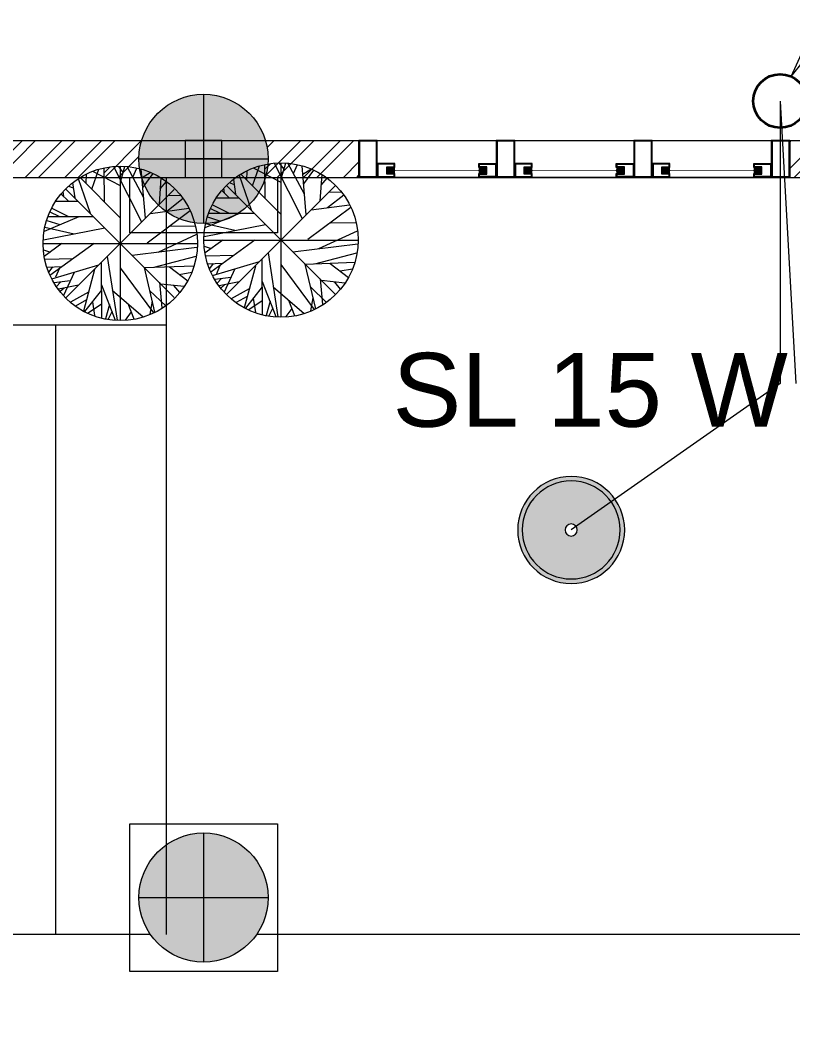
# Model space of a CAD drawing. Header units: millimetres. Extents: x -667 to -468, y -723 to -475.
# Drawn here: x -612.762 to -610.669, y -681.151 to -678.423 of the extents above; entities that cross this region are included whole.
import ezdxf

# ---------------------------------------------------------------- set-up
doc = ezdxf.new("R2010")
doc.units = ezdxf.units.MM
doc.layers.get('0').update_dxf_attribs({"lineweight": 9})
for name, color, linetype, lineweight in [('BLOCK', 231, 'Continuous', 5), ('COLUMN', 11, 'Continuous', 9), ('dinding', 36, 'Continuous', 9), ('NOTASI', 250, 'Continuous', 5), ('pintu', 6, 'Continuous', 5)]:
    doc.layers.add(name, color=color, linetype=linetype, lineweight=lineweight)
doc.layers.add('LANDSCAPE', color=7, linetype='Continuous', lineweight=9, true_color=0x002409)
doc.styles.get("Standard").update_dxf_attribs({"font": 'arial.ttf'})

# ---------------------------------------------------------------- blocks, each defined once
blk = doc.blocks.new('kolommm bulat')
at = {"layer": 'NOTASI'}
h = blk.add_hatch(color=256, dxfattribs=at)
h.paths.add_polyline_path([(-808.9141, -494.9305), (-808.9141, -495.1055), (-808.7391, -495.1055, 0.414214)])
h.paths.add_polyline_path([(-808.9141, -494.9305, 0.414214), (-809.0891, -495.1055), (-808.9141, -495.1055)])
h.paths.add_polyline_path([(-808.9141, -495.1055), (-809.0891, -495.1055, 0.414214), (-808.9141, -495.2805)])
h.paths.add_polyline_path([(-808.7391, -495.1055), (-808.9141, -495.1055), (-808.9141, -495.2805, 0.414214)])
for p, q in [((-808.9141, -494.9305), (-808.9141, -495.2805)), ((-809.0891, -495.1055), (-808.7391, -495.1055))]:
    blk.add_line(p, q)
blk.add_circle((-808.9141, -495.1055), 0.175)
blk = doc.blocks.new('32')
at = {"layer": 'NOTASI'}
h = blk.add_hatch(color=256, dxfattribs=at)
h.paths.add_polyline_path([(2106.8221, 191.4695), (2106.7721, 191.4695), (2106.7721, 191.4195), (2106.8221, 191.4195)])
h.paths.add_polyline_path([(2106.8721, 191.4695), (2106.8221, 191.4695), (2106.8221, 191.4195), (2106.8721, 191.4195)])
h.paths.add_polyline_path([(2106.8721, 191.4195), (2106.8221, 191.4195), (2106.8221, 191.3695), (2106.8721, 191.3695)])
h.paths.add_polyline_path([(2106.8221, 191.4195), (2106.7721, 191.4195), (2106.7721, 191.3695), (2106.8221, 191.3695)])
at = {"layer": 'BLOCK'}
for p, q in [((2106.8221, 191.4695), (2106.8221, 191.3695)), ((2106.7721, 191.4195), (2106.8721, 191.4195))]:
    blk.add_line(p, q, dxfattribs=at)
blk.add_lwpolyline([(2106.8721, 191.4695), (2106.7721, 191.4695), (2106.7721, 191.3695), (2106.8721, 191.3695)], close=True, dxfattribs=at)
blk = doc.blocks.new('Tree - deciduous plan')
for p, q in [((-22.0458, 42.0753), (-16.5881, 57.6486)), ((-21.1656, 55.8436), (-0.0388, 45.0094)), ((-12.5388, 54.9406), (-7.9613, 59.4546)), ((-12.3627, 32.1443), (-12.5388, 58.7776)), ((-5.3205, 59.6806), (16.5105, 16.7963)), ((2.426, 54.9406), (-1.4472, 59.9056)), ((0, 59.9996), (0, -60)), ((0.4894, 48.6208), (3.6584, 59.6806)), ((18.2711, 35.5298), (5.419, 59.6806)), ((9.8203, 51.5549), (12.8133, 58.5516)), ((19.6795, 19.5047), (16.3344, 57.6486)), ((17.0387, 51.1035), (23.2006, 55.1666)), ((-37.0107, 47.0408), (-35.25, 35.5298)), ((-32.6092, 50.4264), (-23.2782, 23.5674)), ((-31.2008, 51.1035), (-0.2149, 20.1818)), ((-26.4472, 46.5894), (-26.2712, 53.8116)), ((17.7429, 43.6552), (25.4894, 54.2636)), ((31.6513, 50.8778), (30.2429, 30.5643)), ((31.1232, 42.5267), (35.8767, 48.1693)), ((-43.8768, 36.4326), (-44.405, 40.2696)), ((42, 42), (-42, -42)), ((42, -42), (-42, 42)), ((-40.1797, 44.558), (-36.4825, 43.2038)), ((-49.8627, 32.8214), (-32.7853, 32.8214)), ((-45.8134, 38.2383), (-40.5318, 33.0471)), ((36.2288, 25.1474), (48.9049, 35.0784)), ((37.1091, 37.1098), (46.6161, 37.5612)), ((-54.7923, 24.4702), (-47.75, 21.0847)), ((-53.2078, 27.4044), (-40.1797, 20.859)), ((54.3626, 25.3731), (20.9119, 0.3198)), ((23.3767, 23.3417), (53.3063, 27.4044)), ((-32.2571, 20.6333), (-59.1937, 9.348)), ((-57.081, 17.9248), (-47.0458, 14.7649)), ((-56.0247, 20.859), (-20.8134, 20.859)), ((-59.7219, 2.8025), (-12.0106, 12.0565)), ((-58.6656, 12.7336), (-35.9543, 7.5424)), ((38.5175, 13.4107), (58.2359, 13.6364)), ((-54.6162, -24.7335), (-20.2853, 0.0941)), ((29.3626, -6.6771), (59.4682, 7.091)), ((-60, 0), (60, 0)), ((-59.7219, -4.8714), (-54.2641, -6.6771)), ((-45.2853, -0.1316), (-59.0177, -10.0627)), ((9.2922, -9.1598), (59.6443, -2.8401)), ((-58.4895, -12.3197), (-36.4825, -11.6426)), ((-14.8275, -15.0282), (-14.6515, -57.6865)), ((-10.074, -10.0627), (-2.5036, -59.7178)), ((26.3697, -18.4138), (58.9401, -9.8369)), ((-57.081, -18.4138), (-45.2853, -17.9624)), ((-52.6797, -18.188), (-55.4966, -22.0251)), ((-53.2078, -27.442), (-16.7641, -16.6081)), ((-47.2219, -19.3166), (-50.2148, -26.3135)), ((-35.9543, -22.4765), (-44.0529, -40.5329)), ((-19.9331, -20.2194), (-28.5599, -52.721)), ((-0.0388, -19.0909), (25.8415, -53.8495)), ((18.6232, -18.6394), (26.7218, -53.3981)), ((18.7992, -18.6394), (57.3556, -17.2853)), ((38.1654, -18.188), (52.426, -29.0219)), ((45.9119, -24.0564), (55.595, -22.2508)), ((-38.9472, -29.0219), (-51.4472, -30.6018)), ((-46.5177, -30.1504), (-49.5106, -33.536)), ((30.419, -30.1504), (32.3556, -50.0125)), ((31.4753, -31.279), (49.6091, -33.3103)), ((-32.4331, -32.4075), (-48.1021, -35.5674)), ((-43.7008, -34.6645), (-46.6937, -37.373)), ((-24.6867, -37.8244), (-38.7712, -45.7241)), ((-14.6515, -36.2445), (-27.6797, -52.9467)), ((-14.6515, -32.1818), (-3.912, -59.4922)), ((-6.2008, -36.2445), (17.919, -57.0094)), ((22.8485, -36.4702), (35.3485, -48.4326)), ((41.5105, -32.6332), (46.088, -38.0501)), ((-26.2712, -43.9185), (-34.7219, -48.6583)), ((-21.5177, -45.4984), (-19.9331, -56.1065)), ((5.9471, -46.6269), (10.5246, -58.5893)), ((24.7852, -44.8213), (23.0246, -54.978)), ((-14.6515, -47.3041), (-25.0388, -54.3009)), ((-8.4895, -47.5298), (-11.4825, -58.5893)), ((-6.3768, -52.721), (-9.3698, -58.815)), ((8.4119, -53.1724), (3.8344, -59.4922))]:
    blk.add_line(p, q)
blk.add_circle((0, 0), 60)
blk = doc.blocks.new('VBV')
h = blk.add_hatch()
h.set_pattern_fill('ANSI31', color=30, scale=0.02, angle=-180, style=0)
h.set_pattern_definition([(45, (-1846.064447, -2578.5427676), (-0.0017677669529, 0.0017677669529), [])])
h.paths.add_polyline_path([(-651.2903, -519.7223), (-651.2883, -519.7223, -0.354282), (-651.2863, -519.7193), (-651.3063, -519.7193), (-651.3063, -519.7273), (-651.2903, -519.7273)])
h.paths.add_polyline_path([(-651.3063, -519.7113), (-651.3063, -519.7193), (-651.2863, -519.7193, -0.354282), (-651.2883, -519.7163), (-651.2903, -519.7163), (-651.2903, -519.7113)])
h = blk.add_hatch()
h.set_pattern_fill('ANSI31', color=30, scale=0.02, angle=-180, style=0)
h.set_pattern_definition([(135, (543.7193513, -2578.5427676), (0.0017677669529, 0.0017677669529), [])])
h.paths.add_polyline_path([(-651.0548, -519.7223), (-651.0568, -519.7223, 0.354282), (-651.0588, -519.7193), (-651.0388, -519.7193), (-651.0388, -519.7273), (-651.0548, -519.7273)])
h.paths.add_polyline_path([(-651.0388, -519.7113), (-651.0388, -519.7193), (-651.0588, -519.7193, 0.354282), (-651.0568, -519.7163), (-651.0548, -519.7163), (-651.0548, -519.7113)])
h = blk.add_hatch()
h.set_pattern_fill('ANSI31', color=30, scale=0.02, angle=-180, style=0)
h.set_pattern_definition([(45, (-1845.6919134, -2578.5427676), (-0.0017677669529, 0.0017677669529), [])])
h.paths.add_polyline_path([(-650.9178, -519.7223), (-650.9158, -519.7223, -0.354282), (-650.9138, -519.7193), (-650.9338, -519.7193), (-650.9338, -519.7273), (-650.9178, -519.7273)])
h.paths.add_polyline_path([(-650.9338, -519.7113), (-650.9338, -519.7193), (-650.9138, -519.7193, -0.354282), (-650.9158, -519.7163), (-650.9178, -519.7163), (-650.9178, -519.7113)])
h = blk.add_hatch()
h.set_pattern_fill('ANSI31', color=30, scale=0.02, angle=-180, style=0)
h.set_pattern_definition([(135, (544.0918849, -2578.5427676), (0.0017677669529, 0.0017677669529), [])])
h.paths.add_polyline_path([(-650.6822, -519.7223), (-650.6842, -519.7223, 0.354282), (-650.6862, -519.7193), (-650.6662, -519.7193), (-650.6662, -519.7273), (-650.6822, -519.7273)])
h.paths.add_polyline_path([(-650.6662, -519.7113), (-650.6662, -519.7193), (-650.6862, -519.7193, 0.354282), (-650.6842, -519.7163), (-650.6822, -519.7163), (-650.6822, -519.7113)])
h = blk.add_hatch()
h.set_pattern_fill('ANSI31', color=30, scale=0.02, angle=-180, style=0)
h.set_pattern_definition([(45, (-1845.31938, -2578.5427676), (-0.0017677669529, 0.0017677669529), [])])
h.paths.add_polyline_path([(-650.5452, -519.7223), (-650.5432, -519.7223, -0.354282), (-650.5412, -519.7193), (-650.5612, -519.7193), (-650.5612, -519.7273), (-650.5452, -519.7273)])
h.paths.add_polyline_path([(-650.5612, -519.7113), (-650.5612, -519.7193), (-650.5412, -519.7193, -0.354282), (-650.5432, -519.7163), (-650.5452, -519.7163), (-650.5452, -519.7113)])
h = blk.add_hatch()
h.set_pattern_fill('ANSI31', color=30, scale=0.02, angle=-180, style=0)
h.set_pattern_definition([(135, (544.4644184, -2578.5427676), (0.0017677669529, 0.0017677669529), [])])
h.paths.add_polyline_path([(-650.3097, -519.7223), (-650.3117, -519.7223, 0.354282), (-650.3137, -519.7193), (-650.2937, -519.7193), (-650.2937, -519.7273), (-650.3097, -519.7273)])
h.paths.add_polyline_path([(-650.2937, -519.7113), (-650.2937, -519.7193), (-650.3137, -519.7193, 0.354282), (-650.3117, -519.7163), (-650.3097, -519.7163), (-650.3097, -519.7113)])
for points in [[(-651.3338, -519.6381), (-651.3838, -519.6381), (-651.3838, -519.7381), (-651.3338, -519.7381)], [(-651.3838, -519.6381), (-650.2162, -519.6381), (-650.2162, -519.7381), (-651.3838, -519.7381)], [(-650.9613, -519.6381), (-651.0113, -519.6381), (-651.0113, -519.7381), (-650.9613, -519.7381)], [(-650.5887, -519.6381), (-650.6387, -519.6381), (-650.6387, -519.7381), (-650.5887, -519.7381)], [(-650.2162, -519.6381), (-650.2662, -519.6381), (-650.2662, -519.7381), (-650.2162, -519.7381)], [(-651.3358, -519.6401), (-651.3818, -519.6401), (-651.3818, -519.7361), (-651.3358, -519.7361)], [(-650.9633, -519.6401), (-651.0093, -519.6401), (-651.0093, -519.7361), (-650.9633, -519.7361)], [(-650.5907, -519.6401), (-650.6367, -519.6401), (-650.6367, -519.7361), (-650.5907, -519.7361)], [(-650.2182, -519.6401), (-650.2642, -519.6401), (-650.2642, -519.7361), (-650.2182, -519.7361)], [(-651.3083, -519.7093), (-651.2883, -519.7093), (-651.2883, -519.7026), (-651.3318, -519.7026), (-651.3318, -519.7361), (-651.2883, -519.7361), (-651.2883, -519.7293), (-651.3083, -519.7293)], [(-651.0368, -519.7093), (-651.0568, -519.7093), (-651.0568, -519.7026), (-651.0133, -519.7026), (-651.0133, -519.7361), (-651.0568, -519.7361), (-651.0568, -519.7293), (-651.0368, -519.7293)], [(-650.9358, -519.7093), (-650.9158, -519.7093), (-650.9158, -519.7026), (-650.9593, -519.7026), (-650.9593, -519.7361), (-650.9158, -519.7361), (-650.9158, -519.7293), (-650.9358, -519.7293)], [(-650.6642, -519.7093), (-650.6842, -519.7093), (-650.6842, -519.7026), (-650.6407, -519.7026), (-650.6407, -519.7361), (-650.6842, -519.7361), (-650.6842, -519.7293), (-650.6642, -519.7293)], [(-650.5632, -519.7093), (-650.5432, -519.7093), (-650.5432, -519.7026), (-650.5867, -519.7026), (-650.5867, -519.7361), (-650.5432, -519.7361), (-650.5432, -519.7293), (-650.5632, -519.7293)], [(-650.2917, -519.7093), (-650.3117, -519.7093), (-650.3117, -519.7026), (-650.2682, -519.7026), (-650.2682, -519.7361), (-650.3117, -519.7361), (-650.3117, -519.7293), (-650.2917, -519.7293)]]:
    blk.add_lwpolyline(points, close=True)
for points in [[(-651.2883, -519.7133), (-651.2883, -519.7113), (-651.2883, -519.7163), (-651.2883, -519.7113), (-651.2863, -519.7113), (-651.2863, -519.7006), (-651.3338, -519.7006), (-651.3338, -519.7381), (-651.2863, -519.7381), (-651.2863, -519.7273), (-651.2883, -519.7273), (-651.2883, -519.7223), (-651.2883, -519.7273)], [(-651.2883, -519.7223), (-651.2903, -519.7223), (-651.2903, -519.7273), (-651.3063, -519.7273), (-651.3063, -519.7113), (-651.2903, -519.7113), (-651.2903, -519.7163), (-651.2883, -519.7163)], [(-651.0568, -519.7133), (-651.0568, -519.7113), (-651.0568, -519.7163), (-651.0568, -519.7113), (-651.0588, -519.7113), (-651.0588, -519.7006), (-651.0113, -519.7006), (-651.0113, -519.7381), (-651.0588, -519.7381), (-651.0588, -519.7273), (-651.0568, -519.7273), (-651.0568, -519.7223), (-651.0568, -519.7273)], [(-651.0568, -519.7223), (-651.0548, -519.7223), (-651.0548, -519.7273), (-651.0388, -519.7273), (-651.0388, -519.7113), (-651.0548, -519.7113), (-651.0548, -519.7163), (-651.0568, -519.7163)], [(-650.9158, -519.7133), (-650.9158, -519.7113), (-650.9158, -519.7163), (-650.9158, -519.7113), (-650.9138, -519.7113), (-650.9138, -519.7006), (-650.9613, -519.7006), (-650.9613, -519.7381), (-650.9138, -519.7381), (-650.9138, -519.7273), (-650.9158, -519.7273), (-650.9158, -519.7223), (-650.9158, -519.7273)], [(-650.9158, -519.7223), (-650.9178, -519.7223), (-650.9178, -519.7273), (-650.9338, -519.7273), (-650.9338, -519.7113), (-650.9178, -519.7113), (-650.9178, -519.7163), (-650.9158, -519.7163)], [(-650.6842, -519.7133), (-650.6842, -519.7113), (-650.6842, -519.7163), (-650.6842, -519.7113), (-650.6862, -519.7113), (-650.6862, -519.7006), (-650.6387, -519.7006), (-650.6387, -519.7381), (-650.6862, -519.7381), (-650.6862, -519.7273), (-650.6842, -519.7273), (-650.6842, -519.7223), (-650.6842, -519.7273)], [(-650.6842, -519.7223), (-650.6822, -519.7223), (-650.6822, -519.7273), (-650.6662, -519.7273), (-650.6662, -519.7113), (-650.6822, -519.7113), (-650.6822, -519.7163), (-650.6842, -519.7163)], [(-650.5432, -519.7133), (-650.5432, -519.7113), (-650.5432, -519.7163), (-650.5432, -519.7113), (-650.5412, -519.7113), (-650.5412, -519.7006), (-650.5887, -519.7006), (-650.5887, -519.7381), (-650.5412, -519.7381), (-650.5412, -519.7273), (-650.5432, -519.7273), (-650.5432, -519.7223), (-650.5432, -519.7273)], [(-650.5432, -519.7223), (-650.5452, -519.7223), (-650.5452, -519.7273), (-650.5612, -519.7273), (-650.5612, -519.7113), (-650.5452, -519.7113), (-650.5452, -519.7163), (-650.5432, -519.7163)], [(-650.3117, -519.7133), (-650.3117, -519.7113), (-650.3117, -519.7163), (-650.3117, -519.7113), (-650.3137, -519.7113), (-650.3137, -519.7006), (-650.2662, -519.7006), (-650.2662, -519.7381), (-650.3137, -519.7381), (-650.3137, -519.7273), (-650.3117, -519.7273), (-650.3117, -519.7223), (-650.3117, -519.7273)], [(-650.3117, -519.7223), (-650.3097, -519.7223), (-650.3097, -519.7273), (-650.2937, -519.7273), (-650.2937, -519.7113), (-650.3097, -519.7113), (-650.3097, -519.7163), (-650.3117, -519.7163)]]:
    blk.add_lwpolyline(points)
at = {"color": 20, "const_width": 0.002}
for points in [[(-651.0548, -519.7193), (-651.2903, -519.7193)], [(-650.6822, -519.7193), (-650.9178, -519.7193)], [(-650.3097, -519.7193), (-650.5452, -519.7193)]]:
    blk.add_lwpolyline(points, dxfattribs=at)
for centre, start, end in [((-651.2855, -519.7166), 174.6734, 252.7067), ((-651.2855, -519.7221), 107.2933, 185.3266), ((-651.0596, -519.7166), 287.2933, 5.3266), ((-651.0596, -519.7221), 354.6734, 72.7067), ((-650.9129, -519.7166), 174.6734, 252.7067), ((-650.9129, -519.7221), 107.2933, 185.3266), ((-650.6871, -519.7166), 287.2933, 5.3266), ((-650.6871, -519.7221), 354.6734, 72.7067), ((-650.5404, -519.7166), 174.6734, 252.7067), ((-650.5404, -519.7221), 107.2933, 185.3266), ((-650.3146, -519.7166), 287.2933, 5.3266), ((-650.3146, -519.7221), 354.6734, 72.7067)]:
    blk.add_arc(centre, 0.00286, start, end)
blk = doc.blocks.new('baret bulat')
h = blk.add_hatch(color=256)
h.set_gradient(color1=(2, 121, 4), one_color=1, tint=1, name='SPHERICAL')
h.paths.add_polyline_path([(0.0363, 0, 1), (-0.0363, 0, 1)], flags=0)
h.paths.add_polyline_path([(-0.3215, 0, 1), (0.3215, 0, 1)])
h.paths.add_polyline_path([(0.2942, 0, -1), (-0.2942, 0, -1)], flags=16)
h.paths.add_polyline_path([(0.0363, 0, -1), (-0.0363, 0, -1)], flags=0)
h = blk.add_hatch(color=256)
h.set_gradient(color1=(251, 236, 121), one_color=1, tint=1, name='SPHERICAL')
h.paths.add_polyline_path([(0.2942, 0, 1), (-0.2942, 0, 1)])
h.paths.add_polyline_path([(-0.0363, 0, -1), (0.0363, 0, -1)], flags=16)
for radius in [0.3215, 0.2942, 0.0363]:
    blk.add_circle((0, 0), radius)
blk = doc.blocks.new('saklar')
at = {"color": 242, "true_color": 0xbb071f}
for p, q in [((0.0501, 0.1102), (0.1655, 0.3642)), ((0.1655, 0.3642), (0.3002, 0.3642)), ((0.0501, 0.1102), (0.2073, 0.3072)), ((0.2073, 0.3072), (0.342, 0.3072))]:
    blk.add_line(p, q, dxfattribs=at)
at = {"color": 242, "lineweight": 35, "true_color": 0xbb071f}
blk.add_circle((0, 0), 0.121, dxfattribs=at)

msp = doc.modelspace()

# ---------------------------------------------------------------- hatches: boundary and pattern name
at = {"layer": 'NOTASI'}
h = msp.add_hatch(dxfattribs=at)
h.set_pattern_fill('ANSI32', color=256, scale=0.008, style=0)
h.set_pattern_definition([(45, (37.383015, -159.11042), (-0.053881537, 0.053881537), []), (45, (37.418936, -159.11042), (-0.053881537, 0.053881537), [])])
h.paths.add_polyline_path([(-610.1403, -678.921, -0.164525), (-610.2403, -678.9717), (-610.2403, -679.2485), (-610.1403, -679.2485)])
h.paths.add_polyline_path([(-610.433, -678.7485), (-610.677, -678.7485), (-610.677, -678.8485), (-610.433, -678.8485, -0.072565), (-610.4403, -678.7985, -0.072565)])
h.paths.add_polyline_path([(-611.8446, -678.7485), (-612.0976, -678.7485, -0.072565), (-612.0903, -678.7985, -0.072565), (-612.0976, -678.8485), (-611.8446, -678.8485)])
h.paths.add_polyline_path([(-612.4403, -678.7985, -0.072565), (-612.433, -678.7485), (-612.6181, -678.7485), (-612.6181, -678.8485), (-612.433, -678.8485, -0.072565)])
h.paths.add_polyline_path([(-612.6181, -678.7485), (-613.427, -678.7485), (-613.427, -678.8485), (-612.6181, -678.8485)])

# ---------------------------------------------------------------- linework, layer by layer
at = {"color": 1, "linetype": 'ByBlock', "true_color": 0xff1a1a}
for p, q in [((-610.7032, -678.6417), (-610.7032, -679.4067)), ((-610.7032, -678.6417), (-610.6602, -679.4067)), ((-610.7032, -679.4067), (-611.2691, -679.8032))]:
    msp.add_line(p, q, dxfattribs=at)
msp.add_lwpolyline([(-612.0653, -678.8485), (-612.0653, -678.9985), (-612.4653, -678.9985), (-612.4653, -678.8485)])
msp.add_lwpolyline([(-612.4653, -680.5985), (-612.0653, -680.5985), (-612.0653, -680.9985), (-612.4653, -680.9985)], close=True)
at = {"layer": 'dinding'}
for p, q in [((-615.6403, -678.7485), (-610.3903, -678.7485)), ((-615.6403, -678.8485), (-610.3903, -678.8485)), ((-610.4653, -680.8985), (-612.1217, -680.8985))]:
    msp.add_line(p, q, dxfattribs=at)
at = {"layer": 'dinding', "ltscale": 0.01}
for p, q in [((-612.3653, -680.8985), (-612.3653, -678.8485)), ((-612.6653, -680.8985), (-612.6653, -679.2485))]:
    msp.add_line(p, q, dxfattribs=at)
for points in [[(-612.3653, -679.2485), (-615.7153, -679.2485), (-615.7153, -678.9485)], [(-612.4089, -680.8985), (-615.7153, -680.8985), (-615.7153, -684.8485)]]:
    msp.add_lwpolyline(points, dxfattribs=at)

# ---------------------------------------------------------------- block references
at = {"xscale": 0.6011865158496799, "yscale": 0.6011865158496799, "zscale": 0.6011865158496799}
msp.add_blockref('saklar', (-610.7032, -678.6417), dxfattribs=at)
at = {"xscale": -0.4508898868872598, "yscale": 0.4508898868872598, "zscale": 0.4508898868872598, "rotation": 180}
msp.add_blockref('baret bulat', (-611.2691, -679.8032), dxfattribs=at)
at = {"layer": 'COLUMN'}
for p in [(196.6488, -183.693), (196.6488, -185.693)]:
    msp.add_blockref('kolommm bulat', p, dxfattribs=at)
at = {"layer": 'COLUMN', "rotation": 270}
msp.add_blockref('32', (-803.6848, 1428.0236), dxfattribs=at)
at = {"layer": 'LANDSCAPE', "xscale": 0.003485633090359361, "yscale": 0.003485633090359361, "zscale": 0.003485633090359361}
for p in [(-612.4909, -679.0273), (-612.0554, -679.0181)]:
    msp.add_blockref('Tree - deciduous plan', p, dxfattribs=at)
at = {"layer": 'pintu'}
msp.add_blockref('VBV', (39.5392, -159.1104), dxfattribs=at)

# ---------------------------------------------------------------- texts
at = {"color": 1, "linetype": 'ByBlock', "true_color": 0xff1a1a, "insert": (-611.7533, -679.3237), "char_height": 0.2, "attachment_point": 1}
msp.add_mtext_dynamic_manual_height_columns('{\\C256;SL 15 W}', width=1.666801, gutter_width=12.5, heights=[0], dxfattribs=at)

doc.saveas('drawing.dxf')
